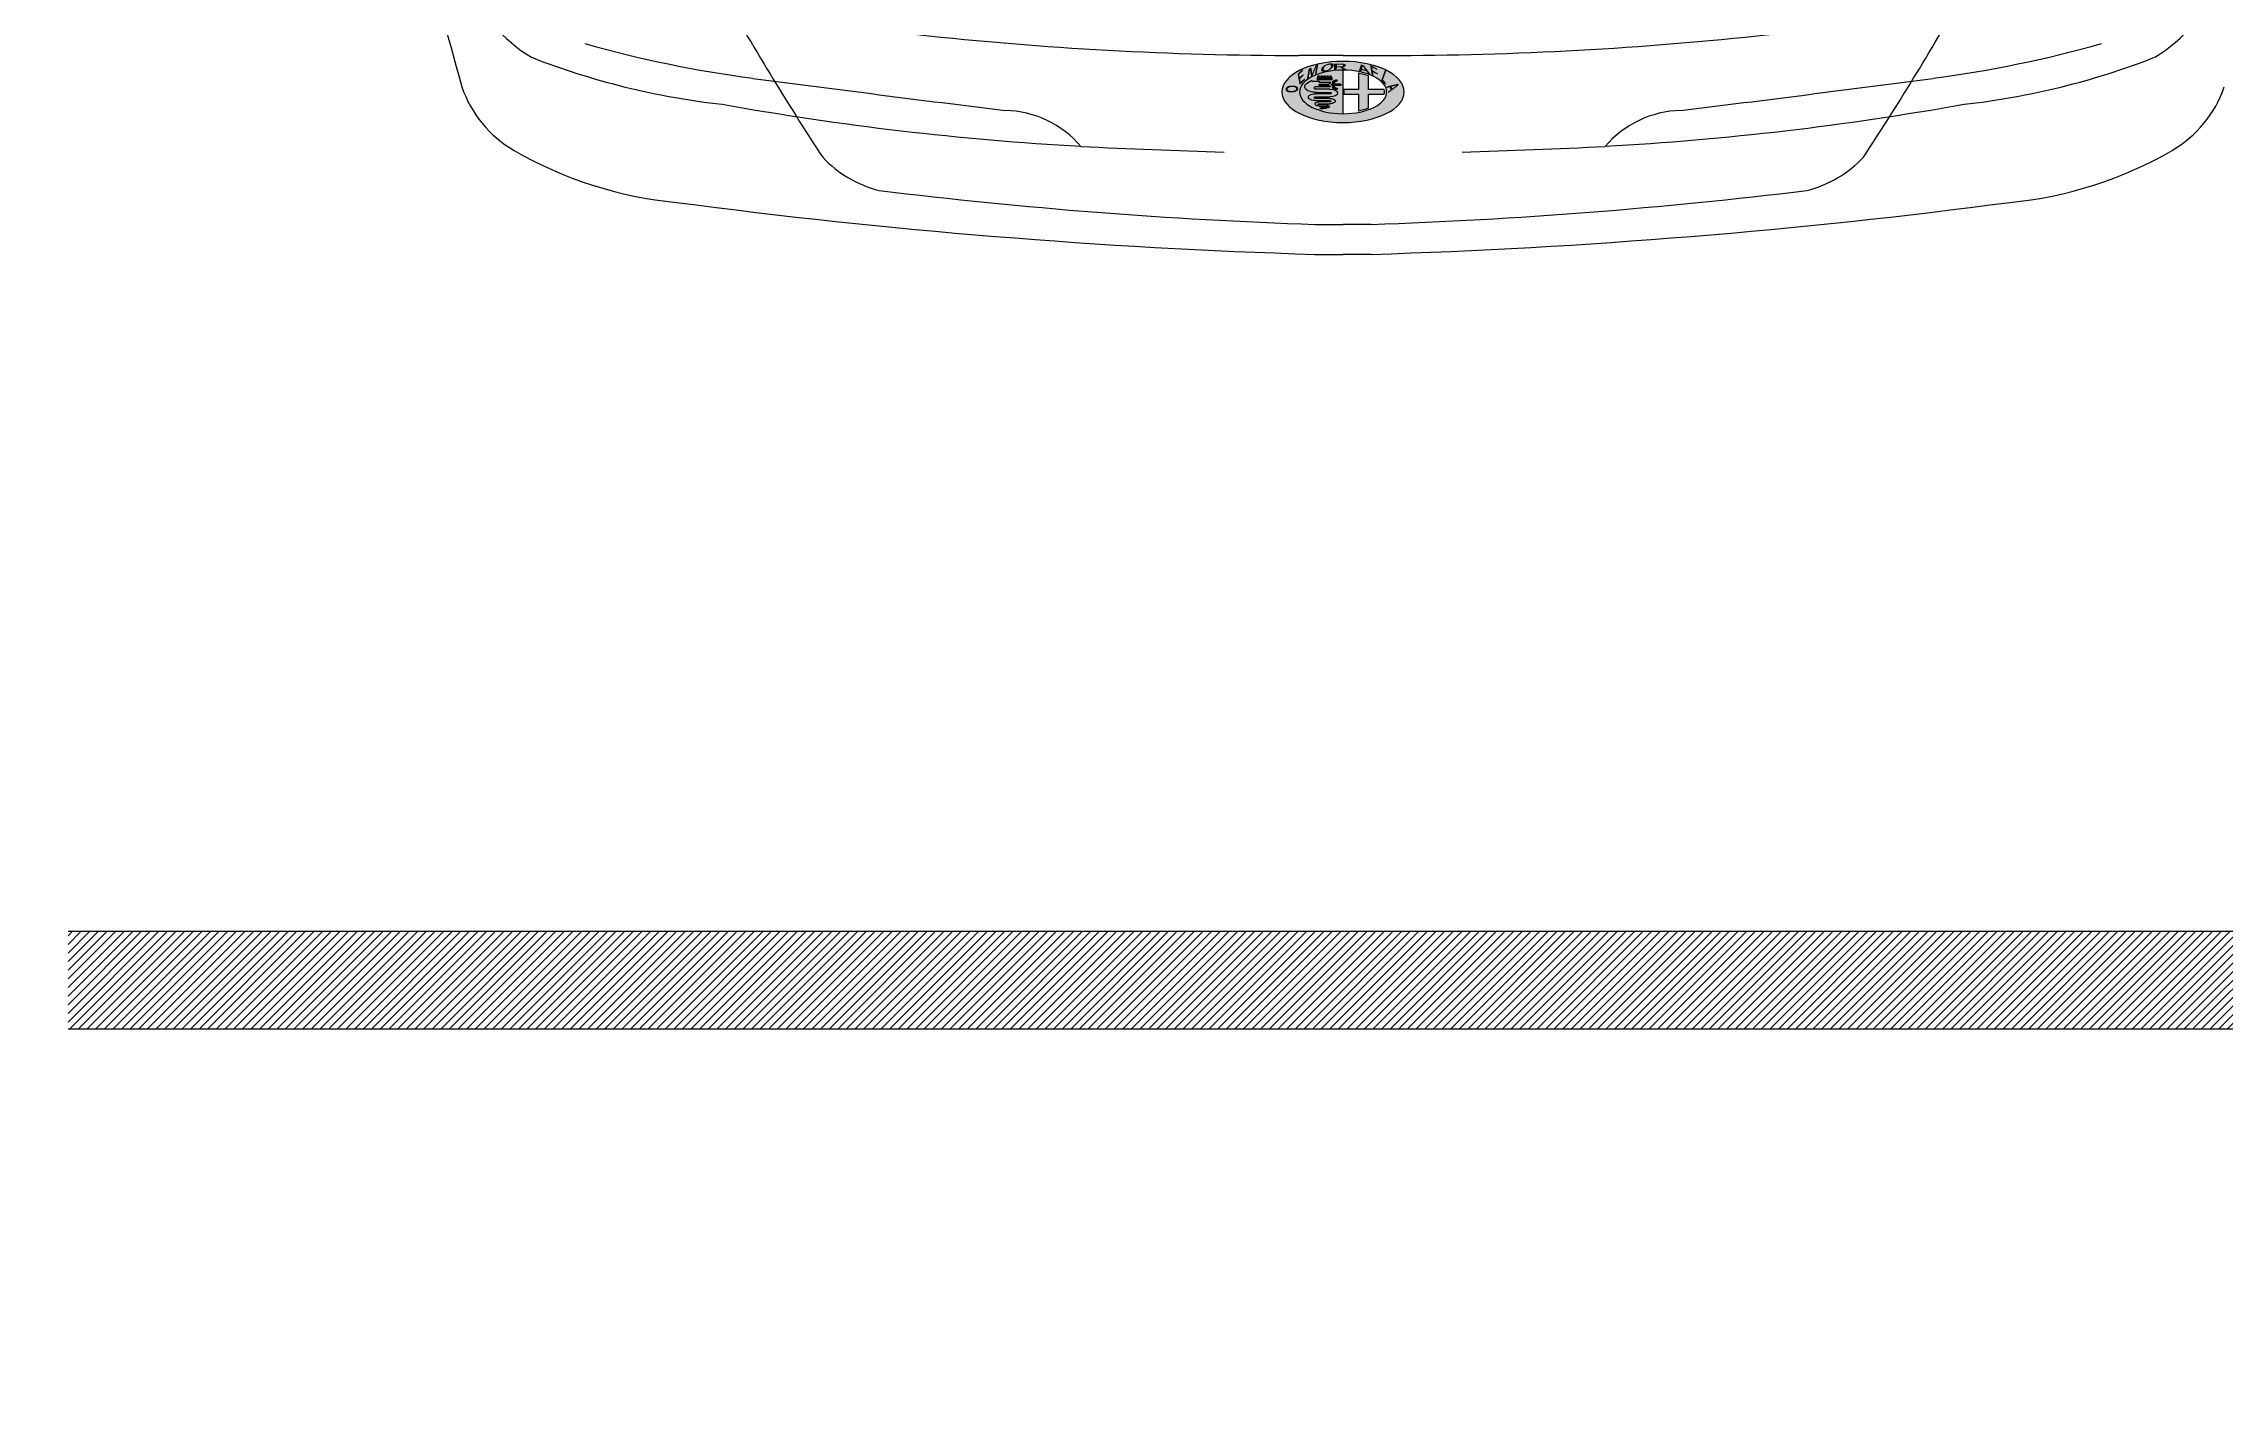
# Model space of a CAD drawing. Header units: inches. Extents: x 2718 to 3105, y 7857 to 8371.
# Drawn here: x 2952.46 to 2997.13, y 7857.03 to 7885.03 of the extents above; entities that cross this region are included whole.
import ezdxf

# ---------------------------------------------------------------- set-up
doc = ezdxf.new("R2010")
doc.units = ezdxf.units.IN
doc.header["$MEASUREMENT"] = 0
doc.layers.add('components', color=9, linetype='Continuous', plot=False)
doc.layers.add('main gate', color=74, linetype='Continuous')
doc.layers.add('windwo', color=142, linetype='Continuous')
doc.styles.add('ALFA', font='')
doc.styles.get('ALFA').set_extended_font_data('Arial Black')

# ---------------------------------------------------------------- blocks, each defined once
blk = doc.blocks.new('A$C670E5B59')
h = blk.add_hatch(color=256)
edge = h.paths.add_edge_path()
edge.add_ellipse((4304.2, 1014.4), major_axis=(0, 51.5), ratio=0.5, start_angle=-180, end_angle=180, ccw=False)
edge = h.paths.add_edge_path(flags=16)
edge.add_ellipse((4304.2, 1014.4), major_axis=(0, 36.7), ratio=0.5, start_angle=-180, end_angle=180, ccw=False)
h = blk.add_hatch(color=256)
edge = h.paths.add_edge_path()
edge.add_line((4302.2, 1048.9), (4302.2, 1035.7))
edge.add_line((4302.2, 1035.7), (4290.5, 1035.7))
edge.add_ellipse((4304.2, 1014.4), major_axis=(0, 34.7), ratio=0.5, start_angle=52.2847, end_angle=68.2282)
edge.add_line((4288.1, 1027.3), (4302.2, 1027.3))
edge.add_line((4302.2, 1027.3), (4302.2, 1015))
edge.add_line((4302.2, 1015), (4306.2, 1015))
edge.add_line((4306.2, 1015), (4306.2, 1027.3))
edge.add_line((4306.2, 1027.3), (4320.4, 1027.3))
edge.add_ellipse((4304.2, 1014.4), major_axis=(0, 34.7), ratio=0.5, start_angle=-68.2282, end_angle=-52.2847)
edge.add_line((4318, 1035.7), (4306.2, 1035.7))
edge.add_line((4306.2, 1035.7), (4306.2, 1048.9))
edge.add_ellipse((4304.2, 1014.4), major_axis=(0, 34.7), ratio=0.5, start_angle=-6.5301, end_angle=6.709)
h = blk.add_hatch(color=256)
edge = h.paths.add_edge_path(flags=16)
edge.add_ellipse((4299.6, 1002.1), major_axis=(0, 1.77), ratio=0.5, start_angle=-6.9248, end_angle=75.4624)
edge.add_line((4298.8, 1002.6), (4298.8, 994.4))
edge.add_line((4298.8, 994.4), (4297.7, 994.4))
edge.add_line((4297.7, 994.4), (4297.7, 1002.2))
edge.add_ellipse((4296.5, 1001.4), major_axis=(0, 2.59), ratio=0.5, start_angle=-70.9074, end_angle=7.0138)
edge.add_line((4296.3, 1004), (4296.3, 994.5))
edge.add_line((4296.3, 994.5), (4295.3, 994.5))
edge.add_line((4295.3, 994.5), (4295.3, 988.3))
edge.add_line((4295.3, 988.3), (4295, 988.3))
edge.add_line((4295, 988.3), (4295, 987.4))
edge.add_ellipse((4300.6, 995.5), major_axis=(0, 13.9), ratio=0.5, start_angle=125.6522, end_angle=160.7879)
edge.add_ellipse((4299.6, 993.9), major_axis=(0, 11.8), ratio=0.5, start_angle=167.0772, end_angle=196.0502)
edge.add_ellipse((4300, 991.1), major_axis=(0, 8.91), ratio=0.5, start_angle=196.0502, end_angle=255.0584)
edge.add_ellipse((4296.9, 992.7), major_axis=(0, 15.4), ratio=0.5, start_angle=255.465, end_angle=267.697)
edge.add_line((4304.6, 992.1), (4304.6, 1003.3))
edge.add_ellipse((4305.2, 1003.3), major_axis=(0, 1.15), ratio=0.5, start_angle=-90, end_angle=90, ccw=False)
edge.add_line((4305.7, 1003.3), (4305.7, 991))
edge.add_ellipse((4308.6, 991), major_axis=(0, 5.81), ratio=0.5, start_angle=90, end_angle=270)
edge.add_line((4311.5, 991), (4311.5, 1003.2))
edge.add_ellipse((4312.1, 1003.2), major_axis=(0, 1.07), ratio=0.5, start_angle=-90, end_angle=90, ccw=False)
edge.add_line((4312.6, 1003.2), (4312.6, 994.3))
edge.add_ellipse((4314.3, 994.3), major_axis=(0, 3.44), ratio=0.5, start_angle=90, end_angle=270)
edge.add_line((4316.1, 994.3), (4316.1, 1000.2))
edge.add_ellipse((4316.6, 1000.2), major_axis=(0, 1.07), ratio=0.5, start_angle=-90, end_angle=90, ccw=False)
edge.add_line((4317.1, 1000.2), (4317.1, 996.6))
edge.add_ellipse((4317.9, 996.7), major_axis=(0, 1.57), ratio=0.5, start_angle=96.5973, end_angle=182.5647)
edge.add_ellipse((4317.7, 997.5), major_axis=(0, 2.37), ratio=0.5, start_angle=188.9401, end_angle=253.4184)
edge.add_ellipse((4317.9, 998.6), major_axis=(0, 2.63), ratio=0.5, start_angle=189.3553, end_angle=228.8734, ccw=False)
edge.add_ellipse((4318.2, 996.6), major_axis=(0, 0.606), ratio=0.5, start_angle=97.7314, end_angle=167.0675, ccw=False)
edge.add_line((4317.9, 996.5), (4317.9, 1000.2))
edge.add_ellipse((4316.5, 1000.2), major_axis=(0, 2.72), ratio=0.5, start_angle=-90, end_angle=90)
edge.add_line((4315.2, 1000.2), (4315.2, 994.3))
edge.add_ellipse((4314.7, 994.3), major_axis=(0, 0.963), ratio=0.5, start_angle=90, end_angle=270, ccw=False)
edge.add_line((4314.2, 994.3), (4314.2, 1003.2))
edge.add_ellipse((4311.9, 1003.2), major_axis=(0, 4.59), ratio=0.5, start_angle=270, end_angle=450)
edge.add_line((4309.6, 1003.2), (4309.6, 991))
edge.add_ellipse((4309, 991), major_axis=(0, 1.17), ratio=0.5, start_angle=90, end_angle=270, ccw=False)
edge.add_line((4308.4, 991), (4308.4, 1003.2))
edge.add_ellipse((4305.1, 1003.2), major_axis=(0, 6.64), ratio=0.5, start_angle=270, end_angle=450)
edge.add_line((4301.8, 1003.2), (4301.8, 991.2))
edge.add_ellipse((4301.3, 991.2), major_axis=(0, 0.95), ratio=0.5, start_angle=180, end_angle=270, ccw=False)
edge.add_line((4301.3, 990.3), (4300.2, 990.3))
edge.add_ellipse((4300.2, 991.2), major_axis=(0, 0.95), ratio=0.5, start_angle=90, end_angle=180, ccw=False)
edge.add_line((4299.7, 991.2), (4299.7, 1003.9))
edge.add_line((4299.7, 1003.9), (4299.7, 1003.9))
edge = h.paths.add_edge_path(flags=16)
edge.add_line((4301.3, 1009.3), (4300.4, 1007.3))
edge.add_line((4300.4, 1007.3), (4298.8, 1007.3))
edge.add_ellipse((4298.1, 1006.4), major_axis=(0, 1.72), ratio=0.5, start_angle=-56.5155, end_angle=-33.4845)
edge.add_line((4298.6, 1007.8), (4298.6, 1009.7))
edge.add_ellipse((4298.1, 1011.1), major_axis=(0, 1.66), ratio=0.5, start_angle=214.9708, end_angle=505.0292)
edge.add_line((4297.6, 1009.7), (4297.6, 1007.8))
edge.add_ellipse((4298.1, 1006.4), major_axis=(0, 1.72), ratio=0.5, start_angle=33.4845, end_angle=56.5155)
edge.add_line((4297.4, 1007.3), (4295.8, 1007.3))
edge.add_line((4295.8, 1007.3), (4294.9, 1009.3))
edge.add_ellipse((4294.5, 1008.7), major_axis=(0, 0.95), ratio=0.5, start_angle=-48.6404, end_angle=131.3596)
edge.add_line((4294.2, 1008.1), (4295.4, 1005.4))
edge.add_line((4295.4, 1005.4), (4297.4, 1005.4))
edge.add_ellipse((4298.1, 1006.4), major_axis=(0, 1.72), ratio=0.5, start_angle=123.4845, end_angle=236.5155)
edge.add_line((4298.8, 1005.4), (4300.9, 1005.4))
edge.add_line((4300.9, 1005.4), (4302, 1008.1))
edge.add_ellipse((4301.7, 1008.7), major_axis=(0, 0.95), ratio=0.5, start_angle=228.6404, end_angle=408.6404)
h.paths.add_polyline_path([(4292.1, 992.7), (4292.1, 1004.9), (4293.9, 1004.9), (4293.9, 992.7)], flags=16)
edge = h.paths.add_edge_path(flags=16)
edge.add_ellipse((4291.4, 996.4), major_axis=(0, 0.952), ratio=0.5, start_angle=-180, end_angle=180, ccw=False)
edge = h.paths.add_edge_path(flags=16)
edge.add_ellipse((4291.4, 993.8), major_axis=(0, 0.952), ratio=0.5, start_angle=-180, end_angle=180, ccw=False)
edge = h.paths.add_edge_path(flags=16)
edge.add_ellipse((4291.4, 998.8), major_axis=(0, 0.952), ratio=0.5, start_angle=-180, end_angle=180, ccw=False)
edge = h.paths.add_edge_path(flags=16)
edge.add_ellipse((4291.4, 1001.3), major_axis=(0, 0.952), ratio=0.5, start_angle=-180, end_angle=180, ccw=False)
edge = h.paths.add_edge_path(flags=16)
edge.add_ellipse((4291.4, 1003.8), major_axis=(0, 0.952), ratio=0.5, start_angle=-180, end_angle=180, ccw=False)
edge = h.paths.add_edge_path()
edge.add_ellipse((4304.2, 1014.4), major_axis=(0, 36.7), ratio=0.5, start_angle=90, end_angle=270, ccw=False)
edge.add_line((4285.9, 1014.4), (4322.6, 1014.4))
h = blk.add_hatch(color=256)
edge = h.paths.add_edge_path()
edge.add_line((4301.3, 1009.3), (4300.4, 1007.3))
edge.add_line((4300.4, 1007.3), (4298.8, 1007.3))
edge.add_ellipse((4298.1, 1006.4), major_axis=(0, 1.72), ratio=0.5, start_angle=-56.5155, end_angle=-33.4845)
edge.add_line((4298.6, 1007.8), (4298.6, 1009.7))
edge.add_ellipse((4298.1, 1011.1), major_axis=(0, 1.66), ratio=0.5, start_angle=214.9708, end_angle=505.0292)
edge.add_line((4297.6, 1009.7), (4297.6, 1007.8))
edge.add_ellipse((4298.1, 1006.4), major_axis=(0, 1.72), ratio=0.5, start_angle=33.4845, end_angle=56.5155)
edge.add_line((4297.4, 1007.3), (4295.8, 1007.3))
edge.add_line((4295.8, 1007.3), (4294.9, 1009.3))
edge.add_ellipse((4294.5, 1008.7), major_axis=(0, 0.95), ratio=0.5, start_angle=-48.6404, end_angle=131.3596)
edge.add_line((4294.2, 1008.1), (4295.4, 1005.4))
edge.add_line((4295.4, 1005.4), (4297.4, 1005.4))
edge.add_ellipse((4298.1, 1006.4), major_axis=(0, 1.72), ratio=0.5, start_angle=123.4845, end_angle=236.5155)
edge.add_line((4298.8, 1005.4), (4300.9, 1005.4))
edge.add_line((4300.9, 1005.4), (4302, 1008.1))
edge.add_ellipse((4301.7, 1008.7), major_axis=(0, 0.95), ratio=0.5, start_angle=228.6404, end_angle=408.6404)
h = blk.add_hatch(color=256)
h.paths.add_polyline_path([(4293.9, 992.7), (4293.6, 992.7), (4293.6, 1004.9), (4293.9, 1004.9)])
h.paths.add_polyline_path([(4292.8, 992.7), (4292.1, 992.7), (4292.1, 1004.9), (4292.8, 1004.9)])
edge = h.paths.add_edge_path()
edge.add_ellipse((4291.4, 1003.8), major_axis=(0, 0.952), ratio=0.5, start_angle=0, end_angle=180, ccw=False)
edge.add_ellipse((4291.4, 1003.8), major_axis=(0, 0.952), ratio=0.5, start_angle=180, end_angle=360, ccw=False)
edge = h.paths.add_edge_path()
edge.add_ellipse((4291.4, 1001.3), major_axis=(0, 0.952), ratio=0.5, start_angle=0, end_angle=180, ccw=False)
edge.add_ellipse((4291.4, 1001.3), major_axis=(0, 0.952), ratio=0.5, start_angle=180, end_angle=360, ccw=False)
edge = h.paths.add_edge_path()
edge.add_ellipse((4291.4, 998.8), major_axis=(0, 0.952), ratio=0.5, start_angle=0, end_angle=180, ccw=False)
edge.add_ellipse((4291.4, 998.8), major_axis=(0, 0.952), ratio=0.5, start_angle=180, end_angle=360, ccw=False)
edge = h.paths.add_edge_path()
edge.add_ellipse((4291.4, 996.4), major_axis=(0, 0.952), ratio=0.5, start_angle=0, end_angle=180, ccw=False)
edge.add_ellipse((4291.4, 996.4), major_axis=(0, 0.952), ratio=0.5, start_angle=180, end_angle=360, ccw=False)
edge = h.paths.add_edge_path()
edge.add_ellipse((4291.4, 993.8), major_axis=(0, 0.952), ratio=0.5, start_angle=0, end_angle=180, ccw=False)
edge.add_ellipse((4291.4, 993.8), major_axis=(0, 0.952), ratio=0.5, start_angle=180, end_angle=360, ccw=False)
blk.add_hatch(color=256).paths.add_polyline_path([(4292.8, 1004.9), (4293.6, 1004.9), (4293.6, 992.7), (4292.8, 992.7)])
h = blk.add_hatch(color=256)
edge = h.paths.add_edge_path()
edge.add_ellipse((4299.6, 1002.1), major_axis=(0, 1.77), ratio=0.5, start_angle=-6.9248, end_angle=75.4624)
edge.add_line((4298.8, 1002.6), (4298.8, 994.4))
edge.add_line((4298.8, 994.4), (4297.7, 994.4))
edge.add_line((4297.7, 994.4), (4297.7, 1002.2))
edge.add_ellipse((4296.5, 1001.4), major_axis=(0, 2.59), ratio=0.5, start_angle=-70.9074, end_angle=7.0138)
edge.add_line((4296.3, 1004), (4296.3, 994.5))
edge.add_line((4296.3, 994.5), (4295.3, 994.5))
edge.add_line((4295.3, 994.5), (4295.3, 988.3))
edge.add_line((4295.3, 988.3), (4295, 988.3))
edge.add_line((4295, 988.3), (4295, 987.4))
edge.add_ellipse((4300.6, 995.5), major_axis=(0, 13.9), ratio=0.5, start_angle=125.6522, end_angle=160.7879)
edge.add_ellipse((4299.6, 993.9), major_axis=(0, 11.8), ratio=0.5, start_angle=167.0772, end_angle=196.0502)
edge.add_ellipse((4300, 991.1), major_axis=(0, 8.91), ratio=0.5, start_angle=196.0502, end_angle=255.0584)
edge.add_ellipse((4296.9, 992.7), major_axis=(0, 15.4), ratio=0.5, start_angle=255.465, end_angle=267.697)
edge.add_line((4304.6, 992.1), (4304.6, 1003.3))
edge.add_ellipse((4305.2, 1003.3), major_axis=(0, 1.15), ratio=0.5, start_angle=-90, end_angle=90, ccw=False)
edge.add_line((4305.7, 1003.3), (4305.7, 991))
edge.add_ellipse((4308.6, 991), major_axis=(0, 5.81), ratio=0.5, start_angle=90, end_angle=270)
edge.add_line((4311.5, 991), (4311.5, 1003.2))
edge.add_ellipse((4312.1, 1003.2), major_axis=(0, 1.07), ratio=0.5, start_angle=-90, end_angle=90, ccw=False)
edge.add_line((4312.6, 1003.2), (4312.6, 994.3))
edge.add_ellipse((4314.3, 994.3), major_axis=(0, 3.44), ratio=0.5, start_angle=90, end_angle=270)
edge.add_line((4316.1, 994.3), (4316.1, 1000.2))
edge.add_ellipse((4316.6, 1000.2), major_axis=(0, 1.07), ratio=0.5, start_angle=-90, end_angle=90, ccw=False)
edge.add_line((4317.1, 1000.2), (4317.1, 996.6))
edge.add_ellipse((4317.9, 996.7), major_axis=(0, 1.57), ratio=0.5, start_angle=96.5973, end_angle=182.5647)
edge.add_ellipse((4317.7, 997.5), major_axis=(0, 2.37), ratio=0.5, start_angle=188.9401, end_angle=253.4184)
edge.add_ellipse((4317.9, 998.6), major_axis=(0, 2.63), ratio=0.5, start_angle=189.3553, end_angle=228.8734, ccw=False)
edge.add_ellipse((4318.2, 996.6), major_axis=(0, 0.606), ratio=0.5, start_angle=97.7314, end_angle=167.0675, ccw=False)
edge.add_line((4317.9, 996.5), (4317.9, 1000.2))
edge.add_ellipse((4316.5, 1000.2), major_axis=(0, 2.72), ratio=0.5, start_angle=-90, end_angle=90)
edge.add_line((4315.2, 1000.2), (4315.2, 994.3))
edge.add_ellipse((4314.7, 994.3), major_axis=(0, 0.963), ratio=0.5, start_angle=90, end_angle=270, ccw=False)
edge.add_line((4314.2, 994.3), (4314.2, 1003.2))
edge.add_ellipse((4311.9, 1003.2), major_axis=(0, 4.59), ratio=0.5, start_angle=270, end_angle=450)
edge.add_line((4309.6, 1003.2), (4309.6, 991))
edge.add_ellipse((4309, 991), major_axis=(0, 1.17), ratio=0.5, start_angle=90, end_angle=270, ccw=False)
edge.add_line((4308.4, 991), (4308.4, 1003.2))
edge.add_ellipse((4305.1, 1003.2), major_axis=(0, 6.64), ratio=0.5, start_angle=270, end_angle=450)
edge.add_line((4301.8, 1003.2), (4301.8, 991.2))
edge.add_ellipse((4301.3, 991.2), major_axis=(0, 0.95), ratio=0.5, start_angle=180, end_angle=270, ccw=False)
edge.add_line((4301.3, 990.3), (4300.2, 990.3))
edge.add_ellipse((4300.2, 991.2), major_axis=(0, 0.95), ratio=0.5, start_angle=90, end_angle=180, ccw=False)
edge.add_line((4299.7, 991.2), (4299.7, 1003.9))
edge.add_line((4299.7, 1003.9), (4299.7, 1003.9))
for p, q in [((4273.4, 1014.4), (4273.4, 1051.7)), ((4302.2, 1048.9), (4302.2, 1035.7)), ((4306.2, 1035.7), (4306.2, 1048.9)), ((4302.2, 1035.7), (4290.5, 1035.7)), ((4318, 1035.7), (4306.2, 1035.7)), ((4415.8, 1038.1), (4415.8, 1014.4)), ((4441, 1038.1), (4441, 1014.4)), ((4273.4, 1014.4), (4273.4, 977.1)), ((4322.6, 1014.4), (4285.9, 1014.4)), ((4288.1, 1027.3), (4302.2, 1027.3)), ((4302.2, 1027.3), (4302.2, 1015)), ((4302.2, 1015), (4306.2, 1015)), ((4306.2, 1015), (4306.2, 1027.3)), ((4306.2, 1027.3), (4320.4, 1027.3)), ((4415.8, 990.7), (4415.8, 1014.4)), ((4441, 990.7), (4441, 1014.4)), ((4292.1, 1004.9), (4292.1, 992.7)), ((4292.1, 1004.9), (4293.9, 1004.9)), ((4292.1, 992.7), (4293.9, 992.7)), ((4292.8, 1004.9), (4292.8, 992.7)), ((4293.6, 1004.9), (4293.6, 992.7)), ((4293.9, 1004.9), (4293.9, 992.7)), ((4294.2, 1008.1), (4295.4, 1005.4)), ((4295.8, 1007.3), (4294.9, 1009.3)), ((4296.3, 994.5), (4295.3, 994.5)), ((4295.3, 994.5), (4295.3, 988.3)), ((4295.4, 1005.4), (4297.4, 1005.4)), ((4297.4, 1007.3), (4295.8, 1007.3)), ((4296.3, 1004), (4296.3, 994.5)), ((4297.6, 1009.7), (4297.6, 1007.8)), ((4297.7, 994.4), (4297.7, 1002.2)), ((4298.8, 994.4), (4297.7, 994.4)), ((4298.6, 1007.8), (4298.6, 1009.7)), ((4300.4, 1007.3), (4298.8, 1007.3)), ((4298.8, 1005.4), (4300.9, 1005.4)), ((4298.8, 1002.6), (4298.8, 994.4)), ((4299.7, 1003.9), (4299.7, 1003.9)), ((4299.7, 991.2), (4299.7, 1003.9)), ((4301.3, 1009.3), (4300.4, 1007.3)), ((4300.9, 1005.4), (4302, 1008.1)), ((4301.8, 1003.2), (4301.8, 991.2)), ((4304.6, 992.1), (4304.6, 1003.3)), ((4305.7, 1003.3), (4305.7, 991)), ((4308.4, 991), (4308.4, 1003.2)), ((4309.6, 1003.2), (4309.6, 991)), ((4311.5, 991), (4311.5, 1003.2)), ((4312.6, 1003.2), (4312.6, 994.3)), ((4314.2, 994.3), (4314.2, 1003.2)), ((4315.2, 1000.2), (4315.2, 994.3)), ((4316.1, 994.3), (4316.1, 1000.2)), ((4317.1, 1000.2), (4317.1, 996.6)), ((4317.9, 996.5), (4317.9, 1000.2)), ((4295.3, 988.3), (4295, 988.3)), ((4295, 988.3), (4295, 987.4)), ((4301.3, 990.3), (4300.2, 990.3))]:
    blk.add_line(p, q)
for centre, radius, start, end in [((4165.6, 1631.7), 128, 31.2094, 69.004), ((4267.8, 1663), 99, 30.0975, 71.0971), ((4063.1, 1544.4), 335.6, 5.3973, 30.0975), ((3682.8, 1466.7), 635.8, 6.3924, 21.3339), ((3291.8, 1379.2), 1009.6, 7.5254, 15.7458), ((-917.8, 872.8), 5361.3, 1.7671, 7.5365), ((3113.8, -437.2), 2263.4, 56.618, 60.8159), ((1850.9, 1095.4), 2503, 3.2026, 10.1734), ((-23535.6, -2143.9), 28067.4, 7.04551, 7.48308), ((4291, 1380.6), 99.3, 14.3096, 46.637), ((133.7, 889.3), 4284.7, 1.9898, 6.914), ((1320.8, 1051), 2952.7, 0.0136, 6.2651), ((4406.3, 1300.9), 86.5, 181.4117, 229.449), ((-2843.7, 887.4), 7202.2, 1.80784, 2.76841), ((1320.8, 977.8), 2952.7, 353.7349, 359.9864), ((133.7, 1139.5), 4284.7, 353.086, 358.0102), ((-917.8, 1156.1), 5361.3, 352.4635, 358.2329), ((-2843.7, 1141.5), 7202.2, 357.23159, 358.19216), ((1850.9, 933.4), 2503, 349.8266, 356.7974), ((4406.3, 727.9), 86.5, 130.551, 178.5883), ((-23535.6, 4172.7), 28067.4, 352.51692, 352.95449), ((4291, 648.3), 99.3, 313.363, 345.6904), ((3113.8, 2466.1), 2263.4, 299.1841, 303.382), ((3291.8, 649.6), 1009.6, 344.2542, 352.4746), ((3682.8, 562.1), 635.8, 338.6661, 353.6076), ((4063.1, 484.5), 335.6, 329.9025, 354.6027), ((4165.6, 397.1), 128, 290.996, 328.7906), ((4267.8, 365.8), 99, 288.9029, 329.9025), ((3377.7, 3536.4), 3392, 281.0305, 285.7745)]:
    blk.add_arc(centre, radius, start, end)
at = {"extrusion": (0, 0, -1)}
for centre, major_axis, start_param, end_param in [((4304.2, 1014.4), (0, 51.5), 3.141593, 9.424778), ((4304.2, 1014.4), (0, 36.7), 3.141593, 9.424778), ((4304.2, 1014.4), (0, 34.7), -0.117095, 0.113972), ((4304.2, 1014.4), (0, 34.7), -1.190807, -0.91254), ((4304.2, 1014.4), (0, 34.7), 0.91254, 1.190807), ((4298.1, 1011.1), (0, 1.66), 3.751948, 8.814423), ((4291.4, 1003.8), (0, 0.952), 3.141593, 9.424778), ((4291.4, 1001.3), (0, 0.952), 3.141593, 9.424778), ((4291.4, 998.8), (0, 0.952), 3.141593, 9.424778), ((4291.4, 996.4), (0, 0.952), 3.141593, 9.424778), ((4291.4, 993.8), (0, 0.952), 3.141593, 9.424778), ((4294.5, 1008.7), (0, 0.95), 3.990528, 7.13212), ((4296.5, 1001.4), (0, 2.59), -0.122415, 1.237568), ((4298.1, 1006.4), (0, 1.72), -0.986381, -0.584415), ((4298.1, 1006.4), (0, 1.72), 2.155212, 4.127974), ((4298.1, 1006.4), (0, 1.72), 0.584415, 0.986381), ((4299.6, 1002.1), (0, 1.77), -1.317068, 0.120861), ((4301.7, 1008.7), (0, 0.95), -0.848935, 2.292658), ((4305.1, 1003.2), (0, 6.64), -1.570796, 1.570796), ((4296.9, 992.7), (0, 15.4), 1.610992, 1.82448), ((4305.2, 1003.3), (0, 1.15), 4.712389, 7.853982), ((4311.9, 1003.2), (0, 4.59), 4.712389, 7.853982), ((4312.1, 1003.2), (0, 1.07), 4.712389, 7.853982), ((4314.3, 994.3), (0, 3.44), 1.570796, 4.712389), ((4314.7, 994.3), (0, 0.963), 1.570796, 4.712389), ((4316.5, 1000.2), (0, 2.72), 4.712389, 7.853982), ((4316.6, 1000.2), (0, 1.07), 4.712389, 7.853982), ((4317.9, 996.7), (0, 1.57), 3.09683, 4.597244), ((4317.7, 997.5), (0, 2.37), 1.860201, 2.985559), ((4318.2, 996.6), (0, 0.606), 3.367307, 4.57745), ((4317.9, 998.6), (0, 2.63), 2.288591, 2.978312), ((4300.6, 995.5), (0, 13.9), 3.476907, 4.09014), ((4299.6, 993.9), (0, 11.8), 2.861463, 3.367139), ((4300.2, 991.2), (0, 0.95), 3.141593, 4.712389), ((4301.3, 991.2), (0, 0.95), 1.570796, 3.141593), ((4300, 991.1), (0, 8.91), 1.831576, 2.861463), ((4308.6, 991), (0, 5.81), 1.570796, 4.712389), ((4309, 991), (0, 1.17), 1.570796, 4.712389)]:
    blk.add_ellipse(centre, major_axis=major_axis, ratio=0.5, start_param=start_param, end_param=end_param, dxfattribs=at)
at = {"style": 'ALFA'}
for s, height, rotation, oblique, width, p in [('L', 8.59, 41.0824, 331.2131, 0.739512, (4293.8, 1046.1)), ('A', 10.2, 14.9518, 348.8677, 0.526274, (4299.5, 1050.9)), ('A', 5.74, 74.7382, 327.7591, 1.655806, (4286.5, 1027.3)), ('F', 6.74, 61.9527, 323.1855, 1.202453, (4289.3, 1037.7)), ('R', 5.23, 90.6004, 1.8, 1.999341, (4285.6, 1005.6)), ('O', 5.68, 104.2107, 31.1579, 1.693777, (4288.3, 994.4)), ('M', 6.66, 117.1015, 36.8625, 1.23257, (4293.4, 983.2)), ('E', 8.08, 132.8907, 32.0468, 0.83694, (4298.8, 977.3)), ('O', 10.4, 181.6735, 358.745, 0.50032, (4304.7, 976.6))]:
    blk.add_text(s, height=height, rotation=rotation, dxfattribs=dict(at, oblique=oblique, width=width)).set_placement(p)

msp = doc.modelspace()

# ---------------------------------------------------------------- hatches: boundary and pattern name
at = {"layer": 'components', "true_color": 0x58ba48}
h = msp.add_hatch(dxfattribs=at)
h.set_pattern_fill('ANSI31', color=85)
h.set_pattern_definition([(45, (1906.62033, 6907.92495), (-0.088388348, 0.088388348), [])])
h.paths.add_polyline_path([(3021.964, 7866.858), (2952.964, 7866.858), (2952.964, 7864.858), (3021.964, 7864.858)])
h.paths.add_polyline_path([(3015.815, 7864.858), (3013.43, 7864.858), (3013.43, 7857.026), (3015.815, 7857.026)])
h.paths.add_polyline_path([(3094.964, 7866.858), (3025.964, 7866.858), (3025.964, 7864.858), (3094.964, 7864.858)])
h.paths.add_polyline_path([(3034.498, 7864.858), (3032.113, 7864.858), (3032.113, 7857.026), (3034.498, 7857.026)])
at = {"layer": 'windwo', "true_color": 0x136734}
h = msp.add_hatch(dxfattribs=at)
h.set_pattern_fill('ANSI31', color=116)
h.paths.add_polyline_path([(2794.461, 8169.608), (2914.461, 8169.608), (2914.461, 8151.608), (2918.961, 8151.608), (2918.961, 8174.108), (2794.461, 8174.108), (2794.461, 8192.108), (2785.461, 8192.108), (2785.461, 8105.358), (2794.461, 8105.358), (2794.461, 8117.108), (2914.461, 8117.108), (2914.461, 8111.108), (2918.961, 8111.108), (2918.961, 8121.608), (2794.461, 8121.608)], flags=17)
h.paths.add_polyline_path([(2794.461, 8033.608), (2794.461, 8045.358), (2785.461, 8045.358), (2785.461, 7868.108), (2749.461, 7868.108), (2749.461, 8339.108), (3095.964, 8339.108), (3095.964, 8315.108), (3082.464, 8315.108), (3082.464, 8306.108), (3095.964, 8306.108), (3095.964, 7863.608), (3104.961, 7863.608), (3104.961, 8343.608), (2744.961, 8343.608), (2744.961, 7863.608), (2951.964, 7863.608), (2951.964, 7868.108), (2794.461, 7868.108), (2794.461, 7946.608), (2816.461, 7946.608), (2816.461, 7955.608), (2794.461, 7955.608)])
h.paths.add_polyline_path([(2983.463, 8041.608), (2966.961, 8041.608), (2966.961, 8032.608), (2983.463, 8032.608)], flags=17)
h.paths.add_polyline_path([(3095.964, 8041.608), (3079.463, 8041.608), (3079.463, 8032.608), (3095.964, 8032.608)], flags=17)
h.paths.add_polyline_path([(2918.961, 8051.108), (2914.461, 8051.108), (2914.461, 8038.108), (2898.099, 8038.108, -0.011653), (2897.405, 8038.108), (2873.808, 8038.108), (2873.808, 8033.608), (2910.461, 8033.608), (2910.461, 8030.928, -0.081282), (2910.467, 8030.136), (2910.467, 8018.728), (2910.467, 7981.728), (2910.461, 7955.608), (2888.461, 7955.608), (2888.461, 7946.608), (2918.961, 7946.608)], flags=17)
h.paths.add_polyline_path([(2918.961, 8306.108), (2986.464, 8306.108), (2986.464, 8315.108), (2785.461, 8315.108), (2785.461, 8288.108), (2794.461, 8288.108), (2794.461, 8306.108), (2914.461, 8306.108), (2914.461, 8216.108), (2972.965, 8216.108), (2972.965, 8276.108), (2968.465, 8276.108), (2968.465, 8220.608), (2918.961, 8220.608)], flags=17)
h.paths.add_polyline_path([(3095.964, 8174.108), (2969.965, 8174.108), (2969.965, 8169.608), (3095.964, 8169.608)], flags=17)

# ---------------------------------------------------------------- linework, layer by layer
at = {"layer": 'main gate'}
for p, q in [((2952.964, 7866.858), (3021.964, 7866.858)), ((2952.964, 7864.858), (3021.964, 7864.858))]:
    msp.add_line(p, q, dxfattribs=at)

# ---------------------------------------------------------------- block references
at = {"xscale": 0.02431854225587045, "yscale": 0.02431854225587045, "zscale": 0.02431854225587045, "rotation": 270}
msp.add_blockref('A$C670E5B59', (2954.412, 7988.714), dxfattribs=at)

doc.saveas('drawing.dxf')
